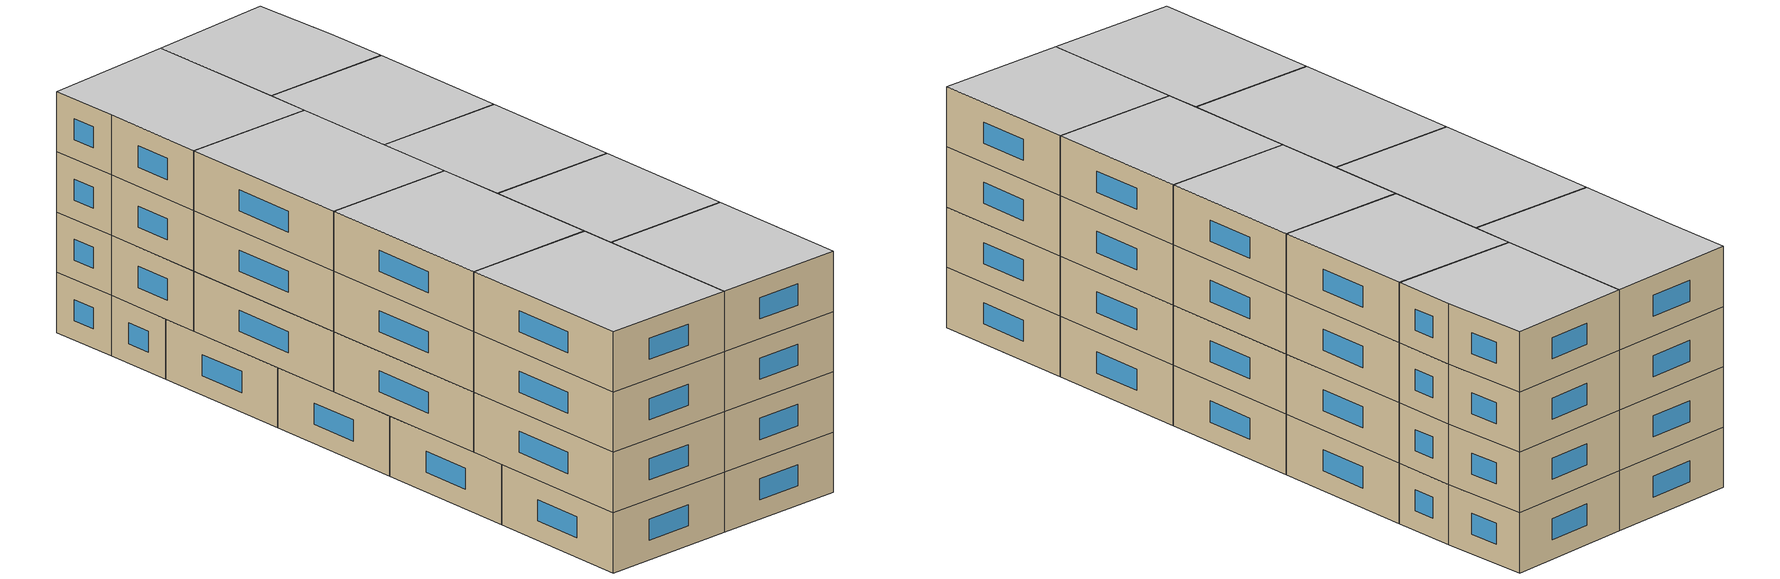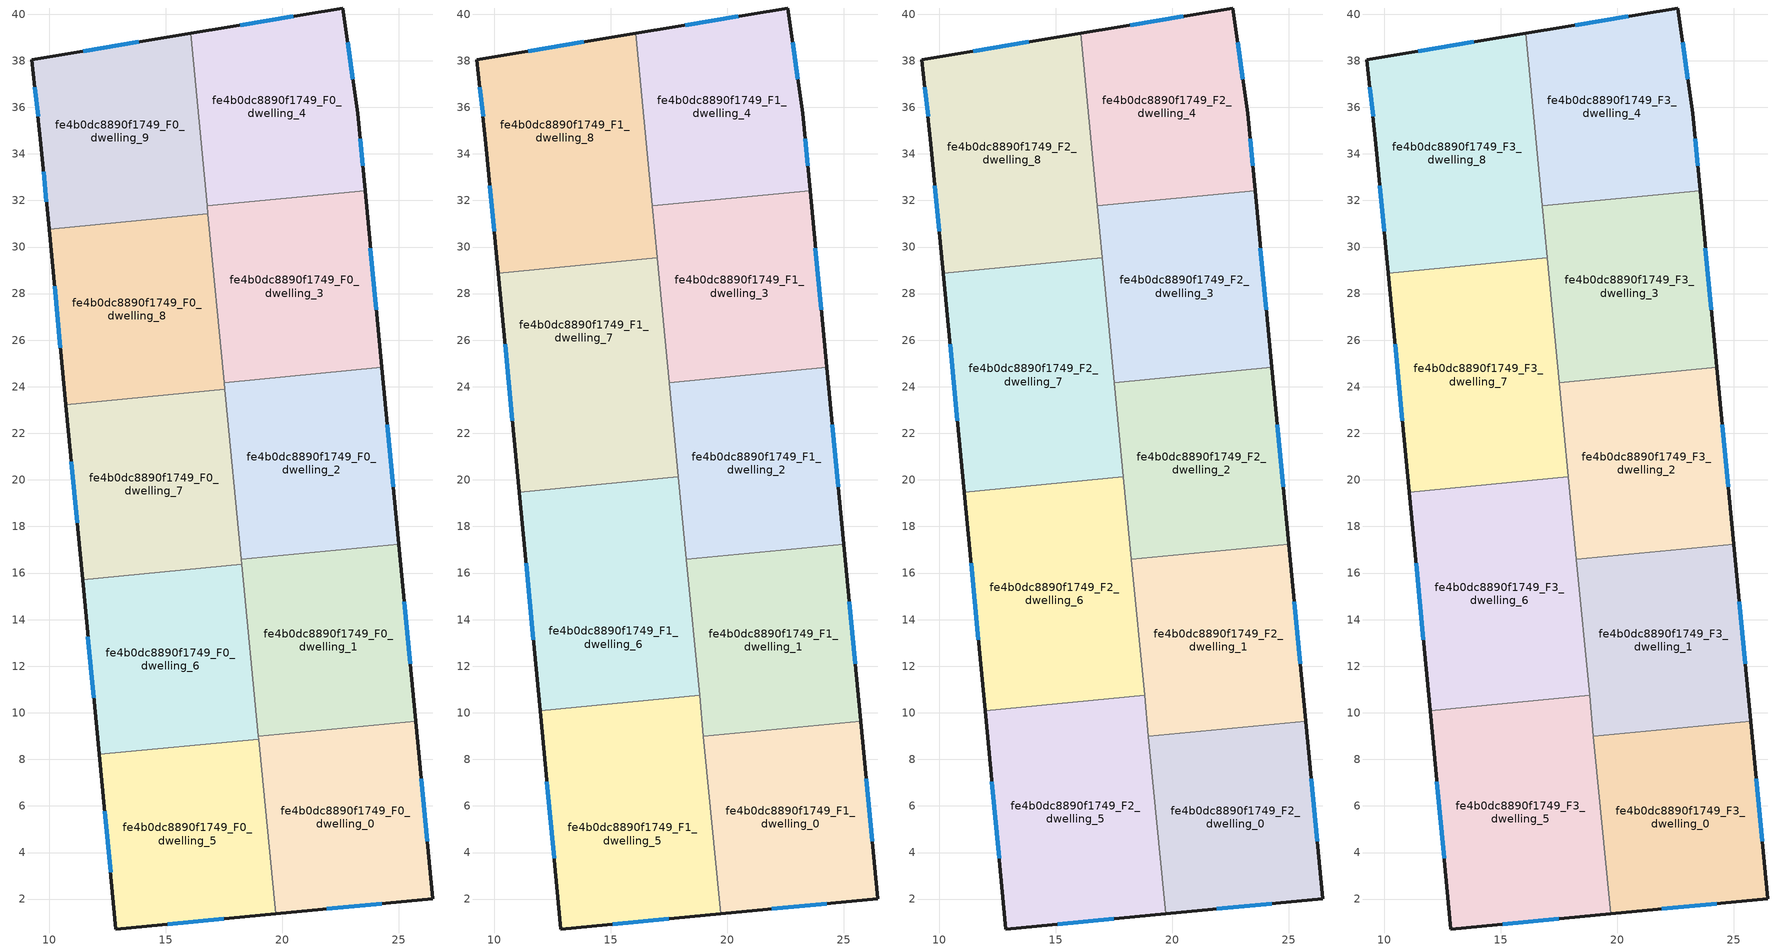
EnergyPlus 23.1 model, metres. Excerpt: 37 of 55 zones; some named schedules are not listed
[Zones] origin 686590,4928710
fe4b0dc8890f1749_F0_dwelling_0
 floor ground (EU_floor_Construction): 25.73,9.63 26.46,2.01 19.72,1.37 18.98,8.98 z0
 wall outside (EU_wall_Construction): 19.72,1.37 26.46,2.01 25.73,9.63 z0:3
 wall to fe4b0dc8890f1749_F0_dwelling_1 (EU_wall_Construction): 25.73,9.63 18.98,8.98 z0:3
 wall to fe4b0dc8890f1749_F0_dwelling_5 (EU_wall_Construction): 18.99,8.87 19.72,1.37 z0:3
 wall to fe4b0dc8890f1749_F0_dwelling_6 (EU_wall_Construction): 18.98,8.98 18.99,8.87 z0:3
 window (EU_Window_Construction): 21.91,1.58 24.27,1.81 / 26.23,4.49 25.97,7.16 z0.98:2.02
fe4b0dc8890f1749_F0_dwelling_1
 floor ground (EU_floor_Construction): 25.01,17.24 25.73,9.63 18.98,8.98 18.25,16.59 z0
 wall outside (EU_wall_Construction): 25.73,9.63 25.01,17.24 z0:3
 wall to fe4b0dc8890f1749_F0_dwelling_2 (EU_wall_Construction): 25.01,17.24 18.25,16.59 z0:3
 wall to fe4b0dc8890f1749_F0_dwelling_6 (EU_wall_Construction): 18.27,16.38 18.98,8.98 z0:3
 wall to fe4b0dc8890f1749_F0_dwelling_7 (EU_wall_Construction): 18.25,16.59 18.27,16.38 z0:3
 window (EU_Window_Construction): 25.5,12.11 25.24,14.77 z0.98:2.02
fe4b0dc8890f1749_F0_dwelling_2
 floor ground (EU_floor_Construction): 24.28,24.84 25.01,17.24 18.25,16.59 17.51,24.18 z0
 wall outside (EU_wall_Construction): 25.01,17.24 24.28,24.84 z0:3
 wall to fe4b0dc8890f1749_F0_dwelling_3 (EU_wall_Construction): 24.28,24.84 17.51,24.18 z0:3
 wall to fe4b0dc8890f1749_F0_dwelling_7 (EU_wall_Construction): 17.54,23.89 18.25,16.59 z0:3
 wall to fe4b0dc8890f1749_F0_dwelling_8 (EU_wall_Construction): 17.51,24.18 17.54,23.89 z0:3
 window (EU_Window_Construction): 24.77,19.71 24.52,22.37 z0.98:2.02
fe4b0dc8890f1749_F0_dwelling_3
 floor ground (EU_floor_Construction): 23.56,32.42 24.28,24.84 17.51,24.18 16.78,31.77 z0
 wall outside (EU_wall_Construction): 24.28,24.84 23.56,32.42 z0:3
 wall to fe4b0dc8890f1749_F0_dwelling_4 (EU_wall_Construction): 23.56,32.42 16.78,31.77 z0:3
 wall to fe4b0dc8890f1749_F0_dwelling_8 (EU_wall_Construction): 16.81,31.42 17.51,24.18 z0:3
 wall to fe4b0dc8890f1749_F0_dwelling_9 (EU_wall_Construction): 16.78,31.77 16.81,31.42 z0:3
 window (EU_Window_Construction): 24.05,27.3 23.79,29.96 z0.98:2.02
fe4b0dc8890f1749_F0_dwelling_4
 floor ground (EU_floor_Construction): 22.61,40.26 23.24,35.73 23.56,32.42 16.78,31.77 16.06,39.18 z0
 wall outside (EU_wall_Construction): 23.56,32.42 23.24,35.73 22.61,40.26 16.06,39.18 z0:3
 wall to fe4b0dc8890f1749_F0_dwelling_9 (EU_wall_Construction): 16.06,39.18 16.78,31.77 z0:3
 window (EU_Window_Construction): 23.46,33.5 23.34,34.66 / 20.48,39.91 18.19,39.53 / 23.04,37.21 22.82,38.79 z0.98:2.02
fe4b0dc8890f1749_F0_dwelling_5
 floor ground (EU_floor_Construction): 18.99,8.87 19.72,1.37 12.86,0.71 12.15,8.21 z0
 wall outside (EU_wall_Construction): 12.15,8.21 12.86,0.71 19.72,1.37 z0:3
 wall to fe4b0dc8890f1749_F0_dwelling_6 (EU_wall_Construction): 18.99,8.87 12.15,8.21 z0:3
 window (EU_Window_Construction): 15.09,0.93 17.49,1.16 / 12.38,5.77 12.63,3.15 z0.98:2.02
fe4b0dc8890f1749_F0_dwelling_6
 floor ground (EU_floor_Construction): 18.27,16.38 18.99,8.87 12.15,8.21 11.43,15.72 z0
 wall outside (EU_wall_Construction): 11.43,15.72 12.15,8.21 z0:3
 wall to fe4b0dc8890f1749_F0_dwelling_7 (EU_wall_Construction): 18.27,16.38 11.43,15.72 z0:3
 window (EU_Window_Construction): 11.66,13.27 11.91,10.65 z0.98:2.02
fe4b0dc8890f1749_F0_dwelling_7
 floor ground (EU_floor_Construction): 17.54,23.89 18.27,16.38 11.43,15.72 10.71,23.23 z0
 wall outside (EU_wall_Construction): 10.71,23.23 11.43,15.72 z0:3
 wall to fe4b0dc8890f1749_F0_dwelling_8 (EU_wall_Construction): 17.54,23.89 10.71,23.23 z0:3
 window (EU_Window_Construction): 10.95,20.79 11.2,18.16 z0.98:2.02
fe4b0dc8890f1749_F0_dwelling_8
 floor ground (EU_floor_Construction): 16.81,31.42 17.54,23.89 10.71,23.23 9.99,30.76 z0
 wall outside (EU_wall_Construction): 9.99,30.76 10.71,23.23 z0:3
 wall to fe4b0dc8890f1749_F0_dwelling_9 (EU_wall_Construction): 16.81,31.42 9.99,30.76 z0:3
 window (EU_Window_Construction): 10.23,28.31 10.48,25.68 z0.98:2.02
fe4b0dc8890f1749_F0_dwelling_9
 floor ground (EU_floor_Construction): 16.06,39.18 16.81,31.42 9.99,30.76 9.64,34.43 9.25,38.04 z0
 wall outside (EU_wall_Construction): 16.06,39.18 9.25,38.04 9.64,34.43 9.99,30.76 z0:3
 window (EU_Window_Construction): 9.76,33.24 9.88,31.95 / 9.38,36.87 9.52,35.61 / 13.85,38.81 11.47,38.41 z0.98:2.02
fe4b0dc8890f1749_F1_dwelling_0
 floor to fe4b0dc8890f1749_F0_dwelling_0 (EU_floor_Construction): 25.73,9.63 26.46,2.01 19.72,1.37 18.98,8.98 z3
 wall outside (EU_wall_Construction): 19.72,1.37 26.46,2.01 25.73,9.63 z3:6
 wall to fe4b0dc8890f1749_F1_dwelling_1 (EU_wall_Construction): 25.73,9.63 18.98,8.98 z3:6
 wall to fe4b0dc8890f1749_F1_dwelling_5 (EU_wall_Construction): 18.98,8.98 19.72,1.37 z3:6
 window (EU_Window_Construction): 21.91,1.58 24.27,1.81 / 26.23,4.49 25.97,7.16 z3.98:5.02
fe4b0dc8890f1749_F1_dwelling_1
 floor to fe4b0dc8890f1749_F0_dwelling_1 (EU_floor_Construction): 25.01,17.24 25.73,9.63 18.98,8.98 18.25,16.59 z3
 wall outside (EU_wall_Construction): 25.73,9.63 25.01,17.24 z3:6
 wall to fe4b0dc8890f1749_F1_dwelling_2 (EU_wall_Construction): 25.01,17.24 18.25,16.59 z3:6
 wall to fe4b0dc8890f1749_F1_dwelling_6 (EU_wall_Construction): 18.25,16.59 18.81,10.75 z3:6
 wall to fe4b0dc8890f1749_F1_dwelling_5 (EU_wall_Construction): 18.81,10.75 18.98,8.98 z3:6
 window (EU_Window_Construction): 25.5,12.11 25.24,14.77 z3.98:5.02
fe4b0dc8890f1749_F1_dwelling_2
 floor to fe4b0dc8890f1749_F0_dwelling_2 (EU_floor_Construction): 24.28,24.84 25.01,17.24 18.25,16.59 17.51,24.18 z3
 wall outside (EU_wall_Construction): 25.01,17.24 24.28,24.84 z3:6
 wall to fe4b0dc8890f1749_F1_dwelling_3 (EU_wall_Construction): 24.28,24.84 17.51,24.18 z3:6
 wall to fe4b0dc8890f1749_F1_dwelling_7 (EU_wall_Construction): 17.51,24.18 17.91,20.13 z3:6
 wall to fe4b0dc8890f1749_F1_dwelling_6 (EU_wall_Construction): 17.91,20.13 18.25,16.59 z3:6
 window (EU_Window_Construction): 24.77,19.71 24.52,22.37 z3.98:5.02
fe4b0dc8890f1749_F1_dwelling_3
 floor to fe4b0dc8890f1749_F0_dwelling_3 (EU_floor_Construction): 23.56,32.42 24.28,24.84 17.51,24.18 16.78,31.77 z3
 wall outside (EU_wall_Construction): 24.28,24.84 23.56,32.42 z3:6
 wall to fe4b0dc8890f1749_F1_dwelling_4 (EU_wall_Construction): 23.56,32.42 16.78,31.77 z3:6
 wall to fe4b0dc8890f1749_F1_dwelling_8 (EU_wall_Construction): 16.78,31.77 17,29.54 z3:6
 wall to fe4b0dc8890f1749_F1_dwelling_7 (EU_wall_Construction): 17,29.54 17.51,24.18 z3:6
 window (EU_Window_Construction): 24.05,27.3 23.79,29.96 z3.98:5.02
fe4b0dc8890f1749_F1_dwelling_4
 floor to fe4b0dc8890f1749_F0_dwelling_4 (EU_floor_Construction): 22.61,40.26 23.24,35.73 23.56,32.42 16.78,31.77 16.06,39.18 z3
 wall outside (EU_wall_Construction): 23.56,32.42 23.24,35.73 22.61,40.26 16.06,39.18 z3:6
 wall to fe4b0dc8890f1749_F1_dwelling_8 (EU_wall_Construction): 16.06,39.18 16.78,31.77 z3:6
 window (EU_Window_Construction): 23.46,33.5 23.34,34.66 / 20.48,39.91 18.19,39.53 / 23.04,37.21 22.82,38.79 z3.98:5.02
fe4b0dc8890f1749_F1_dwelling_5
 floor to fe4b0dc8890f1749_F0_dwelling_5 (EU_floor_Construction): 18.99,8.87 19.72,1.37 12.86,0.71 12.15,8.21 z3
 floor to fe4b0dc8890f1749_F0_dwelling_6 (EU_floor_Construction): 18.81,10.75 18.99,8.87 12.15,8.21 11.97,10.08 z3
 wall outside (EU_wall_Construction): 11.97,10.08 12.86,0.71 19.72,1.37 z3:6
 wall to fe4b0dc8890f1749_F1_dwelling_6 (EU_wall_Construction): 18.81,10.75 11.97,10.08 z3:6
 window (EU_Window_Construction): 15.09,0.93 17.49,1.16 / 12.26,7.04 12.57,3.76 z3.98:5.02
fe4b0dc8890f1749_F1_dwelling_6
 floor to fe4b0dc8890f1749_F0_dwelling_6 (EU_floor_Construction): 18.27,16.38 18.81,10.75 11.97,10.08 11.43,15.72 z3
 floor to fe4b0dc8890f1749_F0_dwelling_7 (EU_floor_Construction): 17.91,20.13 18.27,16.38 11.43,15.72 11.07,19.47 z3
 wall outside (EU_wall_Construction): 11.07,19.47 11.97,10.08 z3:6
 wall to fe4b0dc8890f1749_F1_dwelling_7 (EU_wall_Construction): 17.91,20.13 11.07,19.47 z3:6
 window (EU_Window_Construction): 11.36,16.42 11.68,13.14 z3.98:5.02
fe4b0dc8890f1749_F1_dwelling_7
 floor to fe4b0dc8890f1749_F0_dwelling_7 (EU_floor_Construction): 17.54,23.89 17.91,20.13 11.07,19.47 10.71,23.23 z3
 floor to fe4b0dc8890f1749_F0_dwelling_8 (EU_floor_Construction): 17,29.54 17.54,23.89 10.71,23.23 10.17,28.88 z3
 wall outside (EU_wall_Construction): 10.17,28.88 11.07,19.47 z3:6
 wall to fe4b0dc8890f1749_F1_dwelling_8 (EU_wall_Construction): 17,29.54 10.17,28.88 z3:6
 window (EU_Window_Construction): 10.47,25.82 10.78,22.53 z3.98:5.02
fe4b0dc8890f1749_F1_dwelling_8
 floor to fe4b0dc8890f1749_F0_dwelling_9 (EU_floor_Construction): 16.06,39.18 16.81,31.42 9.99,30.76 9.64,34.43 9.25,38.04 z3
 floor to fe4b0dc8890f1749_F0_dwelling_8 (EU_floor_Construction): 16.81,31.42 17,29.54 10.17,28.88 9.99,30.76 z3
 wall outside (EU_wall_Construction): 16.06,39.18 9.25,38.04 9.64,34.43 10.17,28.88 z3:6
 window (EU_Window_Construction): 9.82,32.63 10,30.68 / 9.38,36.87 9.52,35.61 / 13.85,38.81 11.47,38.41 z3.98:5.02
fe4b0dc8890f1749_F2_dwelling_0
 floor to fe4b0dc8890f1749_F1_dwelling_0 (EU_floor_Construction): 25.73,9.63 26.46,2.01 19.72,1.37 18.98,8.98 z6
 wall outside (EU_wall_Construction): 19.72,1.37 26.46,2.01 25.73,9.63 z6:9
 wall to fe4b0dc8890f1749_F2_dwelling_1 (EU_wall_Construction): 25.73,9.63 18.98,8.98 z6:9
 wall to fe4b0dc8890f1749_F2_dwelling_5 (EU_wall_Construction): 18.98,8.98 19.72,1.37 z6:9
 window (EU_Window_Construction): 21.91,1.58 24.27,1.81 / 26.23,4.49 25.97,7.16 z6.98:8.02
fe4b0dc8890f1749_F2_dwelling_1
 floor to fe4b0dc8890f1749_F1_dwelling_1 (EU_floor_Construction): 25.01,17.24 25.73,9.63 18.98,8.98 18.25,16.59 z6
 wall outside (EU_wall_Construction): 25.73,9.63 25.01,17.24 z6:9
 wall to fe4b0dc8890f1749_F2_dwelling_2 (EU_wall_Construction): 25.01,17.24 18.25,16.59 z6:9
 wall to fe4b0dc8890f1749_F2_dwelling_6 (EU_wall_Construction): 18.25,16.59 18.81,10.75 z6:9
 wall to fe4b0dc8890f1749_F2_dwelling_5 (EU_wall_Construction): 18.81,10.75 18.98,8.98 z6:9
 window (EU_Window_Construction): 25.5,12.11 25.24,14.77 z6.98:8.02
fe4b0dc8890f1749_F2_dwelling_2
 floor to fe4b0dc8890f1749_F1_dwelling_2 (EU_floor_Construction): 24.28,24.84 25.01,17.24 18.25,16.59 17.51,24.18 z6
 wall outside (EU_wall_Construction): 25.01,17.24 24.28,24.84 z6:9
 wall to fe4b0dc8890f1749_F2_dwelling_3 (EU_wall_Construction): 24.28,24.84 17.51,24.18 z6:9
 wall to fe4b0dc8890f1749_F2_dwelling_7 (EU_wall_Construction): 17.51,24.18 17.91,20.13 z6:9
 wall to fe4b0dc8890f1749_F2_dwelling_6 (EU_wall_Construction): 17.91,20.13 18.25,16.59 z6:9
 window (EU_Window_Construction): 24.77,19.71 24.52,22.37 z6.98:8.02
fe4b0dc8890f1749_F2_dwelling_3
 floor to fe4b0dc8890f1749_F1_dwelling_3 (EU_floor_Construction): 23.56,32.42 24.28,24.84 17.51,24.18 16.78,31.77 z6
 wall outside (EU_wall_Construction): 24.28,24.84 23.56,32.42 z6:9
 wall to fe4b0dc8890f1749_F2_dwelling_4 (EU_wall_Construction): 23.56,32.42 16.78,31.77 z6:9
 wall to fe4b0dc8890f1749_F2_dwelling_8 (EU_wall_Construction): 16.78,31.77 17,29.54 z6:9
 wall to fe4b0dc8890f1749_F2_dwelling_7 (EU_wall_Construction): 17,29.54 17.51,24.18 z6:9
 window (EU_Window_Construction): 24.05,27.3 23.79,29.96 z6.98:8.02
fe4b0dc8890f1749_F2_dwelling_4
 floor to fe4b0dc8890f1749_F1_dwelling_4 (EU_floor_Construction): 22.61,40.26 23.24,35.73 23.56,32.42 16.78,31.77 16.06,39.18 z6
 wall outside (EU_wall_Construction): 23.56,32.42 23.24,35.73 22.61,40.26 16.06,39.18 z6:9
 wall to fe4b0dc8890f1749_F2_dwelling_8 (EU_wall_Construction): 16.06,39.18 16.78,31.77 z6:9
 window (EU_Window_Construction): 23.46,33.5 23.34,34.66 / 20.48,39.91 18.19,39.53 / 23.04,37.21 22.82,38.79 z6.98:8.02
fe4b0dc8890f1749_F2_dwelling_5
 floor to fe4b0dc8890f1749_F1_dwelling_5 (EU_floor_Construction): 18.81,10.75 19.72,1.37 12.86,0.71 11.97,10.08 z6
 wall outside (EU_wall_Construction): 11.97,10.08 12.86,0.71 19.72,1.37 z6:9
 wall to fe4b0dc8890f1749_F2_dwelling_6 (EU_wall_Construction): 18.81,10.75 11.97,10.08 z6:9
 window (EU_Window_Construction): 15.09,0.93 17.49,1.16 / 12.26,7.04 12.57,3.76 z6.98:8.02
fe4b0dc8890f1749_F2_dwelling_6
 floor to fe4b0dc8890f1749_F1_dwelling_6 (EU_floor_Construction): 17.91,20.13 18.81,10.75 11.97,10.08 11.07,19.47 z6
 wall outside (EU_wall_Construction): 11.07,19.47 11.97,10.08 z6:9
 wall to fe4b0dc8890f1749_F2_dwelling_7 (EU_wall_Construction): 17.91,20.13 11.07,19.47 z6:9
 window (EU_Window_Construction): 11.36,16.42 11.68,13.14 z6.98:8.02
fe4b0dc8890f1749_F2_dwelling_7
 floor to fe4b0dc8890f1749_F1_dwelling_7 (EU_floor_Construction): 17,29.54 17.91,20.13 11.07,19.47 10.17,28.88 z6
 wall outside (EU_wall_Construction): 10.17,28.88 11.07,19.47 z6:9
 wall to fe4b0dc8890f1749_F2_dwelling_8 (EU_wall_Construction): 17,29.54 10.17,28.88 z6:9
 window (EU_Window_Construction): 10.47,25.82 10.78,22.53 z6.98:8.02
fe4b0dc8890f1749_F2_dwelling_8
 floor to fe4b0dc8890f1749_F1_dwelling_8 (EU_floor_Construction): 16.06,39.18 17,29.54 10.17,28.88 9.64,34.43 9.25,38.04 z6
 wall outside (EU_wall_Construction): 16.06,39.18 9.25,38.04 9.64,34.43 10.17,28.88 z6:9
 window (EU_Window_Construction): 9.82,32.63 10,30.68 / 9.38,36.87 9.52,35.61 / 13.85,38.81 11.47,38.41 z6.98:8.02
fe4b0dc8890f1749_F3_dwelling_0
 floor to fe4b0dc8890f1749_F2_dwelling_0 (EU_floor_Construction): 25.73,9.63 26.46,2.01 19.72,1.37 18.98,8.98 z9
 wall outside (EU_wall_Construction): 19.72,1.37 26.46,2.01 25.73,9.63 z9:12
 wall to fe4b0dc8890f1749_F3_dwelling_1 (EU_wall_Construction): 25.73,9.63 18.98,8.98 z9:12
 wall to fe4b0dc8890f1749_F3_dwelling_5 (EU_wall_Construction): 18.98,8.98 19.72,1.37 z9:12
 window (EU_Window_Construction): 21.91,1.58 24.27,1.81 / 26.23,4.49 25.97,7.16 z9.98:11.02
 ceiling to fe4b0dc8890f1749_F4_dwelling_0 (EU_floor_Construction): 26.46,2.01 25.73,9.63 18.98,8.98 19.72,1.37 z12
fe4b0dc8890f1749_F3_dwelling_1
 floor to fe4b0dc8890f1749_F2_dwelling_1 (EU_floor_Construction): 25.01,17.24 25.73,9.63 18.98,8.98 18.25,16.59 z9
 wall outside (EU_wall_Construction): 25.73,9.63 25.01,17.24 z9:12
 wall to fe4b0dc8890f1749_F3_dwelling_2 (EU_wall_Construction): 25.01,17.24 18.25,16.59 z9:12
 wall to fe4b0dc8890f1749_F3_dwelling_6 (EU_wall_Construction): 18.25,16.59 18.81,10.75 z9:12
 wall to fe4b0dc8890f1749_F3_dwelling_5 (EU_wall_Construction): 18.81,10.75 18.98,8.98 z9:12
 window (EU_Window_Construction): 25.5,12.11 25.24,14.77 z9.98:11.02
 ceiling to fe4b0dc8890f1749_F4_dwelling_1 (EU_floor_Construction): 25.73,9.63 25.01,17.24 18.25,16.59 18.98,8.98 z12
fe4b0dc8890f1749_F3_dwelling_2
 floor to fe4b0dc8890f1749_F2_dwelling_2 (EU_floor_Construction): 24.28,24.84 25.01,17.24 18.25,16.59 17.51,24.18 z9
 wall outside (EU_wall_Construction): 25.01,17.24 24.28,24.84 z9:12
 wall to fe4b0dc8890f1749_F3_dwelling_3 (EU_wall_Construction): 24.28,24.84 17.51,24.18 z9:12
 wall to fe4b0dc8890f1749_F3_dwelling_7 (EU_wall_Construction): 17.51,24.18 17.91,20.13 z9:12
 wall to fe4b0dc8890f1749_F3_dwelling_6 (EU_wall_Construction): 17.91,20.13 18.25,16.59 z9:12
 window (EU_Window_Construction): 24.77,19.71 24.52,22.37 z9.98:11.02
 ceiling to fe4b0dc8890f1749_F4_dwelling_2 (EU_floor_Construction): 25.01,17.24 24.28,24.84 17.51,24.18 18.25,16.59 z12
fe4b0dc8890f1749_F3_dwelling_3
 floor to fe4b0dc8890f1749_F2_dwelling_3 (EU_floor_Construction): 23.56,32.42 24.28,24.84 17.51,24.18 16.78,31.77 z9
 wall outside (EU_wall_Construction): 24.28,24.84 23.56,32.42 z9:12
 wall to fe4b0dc8890f1749_F3_dwelling_4 (EU_wall_Construction): 23.56,32.42 16.78,31.77 z9:12
 wall to fe4b0dc8890f1749_F3_dwelling_8 (EU_wall_Construction): 16.78,31.77 17,29.54 z9:12
 wall to fe4b0dc8890f1749_F3_dwelling_7 (EU_wall_Construction): 17,29.54 17.51,24.18 z9:12
 window (EU_Window_Construction): 24.05,27.3 23.79,29.96 z9.98:11.02
 ceiling to fe4b0dc8890f1749_F4_dwelling_3 (EU_floor_Construction): 24.28,24.84 23.56,32.42 16.78,31.77 17.51,24.18 z12
fe4b0dc8890f1749_F3_dwelling_4
 floor to fe4b0dc8890f1749_F2_dwelling_4 (EU_floor_Construction): 22.61,40.26 23.24,35.73 23.56,32.42 16.78,31.77 16.06,39.18 z9
 wall outside (EU_wall_Construction): 23.56,32.42 23.24,35.73 22.61,40.26 16.06,39.18 z9:12
 wall to fe4b0dc8890f1749_F3_dwelling_8 (EU_wall_Construction): 16.06,39.18 16.78,31.77 z9:12
 window (EU_Window_Construction): 23.46,33.5 23.34,34.66 / 20.48,39.91 18.19,39.53 / 23.04,37.21 22.82,38.79 z9.98:11.02
 ceiling to fe4b0dc8890f1749_F4_dwelling_4 (EU_floor_Construction): 23.56,32.42 23.24,35.73 22.61,40.26 16.06,39.18 16.78,31.77 z12
fe4b0dc8890f1749_F3_dwelling_5
 floor to fe4b0dc8890f1749_F2_dwelling_5 (EU_floor_Construction): 18.81,10.75 19.72,1.37 12.86,0.71 11.97,10.08 z9
 wall outside (EU_wall_Construction): 11.97,10.08 12.86,0.71 19.72,1.37 z9:12
 wall to fe4b0dc8890f1749_F3_dwelling_6 (EU_wall_Construction): 18.81,10.75 11.97,10.08 z9:12
 window (EU_Window_Construction): 15.09,0.93 17.49,1.16 / 12.26,7.04 12.57,3.76 z9.98:11.02
 ceiling to fe4b0dc8890f1749_F4_dwelling_5 (EU_floor_Construction): 19.72,1.37 18.81,10.75 11.97,10.08 12.86,0.71 z12
fe4b0dc8890f1749_F3_dwelling_6
 floor to fe4b0dc8890f1749_F2_dwelling_6 (EU_floor_Construction): 17.91,20.13 18.81,10.75 11.97,10.08 11.07,19.47 z9
 wall outside (EU_wall_Construction): 11.07,19.47 11.97,10.08 z9:12
 wall to fe4b0dc8890f1749_F3_dwelling_7 (EU_wall_Construction): 17.91,20.13 11.07,19.47 z9:12
 window (EU_Window_Construction): 11.36,16.42 11.68,13.14 z9.98:11.02
 ceiling to fe4b0dc8890f1749_F4_dwelling_6 (EU_floor_Construction): 18.81,10.75 17.91,20.13 11.07,19.47 11.97,10.08 z12
fe4b0dc8890f1749_F3_dwelling_7
 floor to fe4b0dc8890f1749_F2_dwelling_7 (EU_floor_Construction): 17,29.54 17.91,20.13 11.07,19.47 10.17,28.88 z9
 wall outside (EU_wall_Construction): 10.17,28.88 11.07,19.47 z9:12
 wall to fe4b0dc8890f1749_F3_dwelling_8 (EU_wall_Construction): 17,29.54 10.17,28.88 z9:12
 window (EU_Window_Construction): 10.47,25.82 10.78,22.53 z9.98:11.02
 ceiling to fe4b0dc8890f1749_F4_dwelling_7 (EU_floor_Construction): 17.91,20.13 17,29.54 10.17,28.88 11.07,19.47 z12
fe4b0dc8890f1749_F3_dwelling_8
 floor to fe4b0dc8890f1749_F2_dwelling_8 (EU_floor_Construction): 16.06,39.18 17,29.54 10.17,28.88 9.64,34.43 9.25,38.04 z9
 wall outside (EU_wall_Construction): 16.06,39.18 9.25,38.04 9.64,34.43 10.17,28.88 z9:12
 window (EU_Window_Construction): 9.82,32.63 10,30.68 / 9.38,36.87 9.52,35.61 / 13.85,38.81 11.47,38.41 z9.98:11.02
 ceiling to fe4b0dc8890f1749_F4_dwelling_8 (EU_floor_Construction): 17,29.54 16.06,39.18 9.25,38.04 9.64,34.43 10.17,28.88 z12
[Building]
EU S2 Campaign: North Axis=0; Terrain=City; Solar Distribution=FullExterior
[Site:Location]
Bologna: Latitude=44.5; Longitude=11.25; Time Zone=1; Elevation=37
[SizingPeriod:WeatherFileDays]
AnnualSizingPeriod: Begin Month=1; Begin Day of Month=1; End Month=12; End Day of Month=31; Day of Week for Start Day=Monday; Use Weather File Daylight Saving Period=No; Use Weather File Rain and Snow Indicators=No
[MATERIAL]
EU_InternalMass_Material: Roughness=MediumRough; Thickness=0.1; Conductivity=1; Density=1800; Specific Heat=900; Thermal Absorptance=0.9; Solar Absorptance=0.7; Visible Absorptance=0.7
[MATERIAL:NOMASS] Roughness=MediumRough; Thermal Absorptance=0.9; Solar Absorptance=0.7; Visible Absorptance=0.7
Name | Thermal Resistance
EU_wall_NoMass | 0.905828
EU_floor_NoMass | 0.67114
[WINDOWMATERIAL:SIMPLEGLAZINGSYSTEM]
EU_Window_SimpleGlazing: UFactor=4.52486; Solar Heat Gain Coefficient=0.85; Visible Transmittance=0.85
[CONSTRUCTION]
EU_wall_Construction: EU_wall_NoMass
EU_floor_Construction: EU_floor_NoMass
EU_Window_Construction: EU_Window_SimpleGlazing
EU_InternalMass_Construction: EU_InternalMass_Material
[ZONE] Type=1; Multiplier=1; Ceiling Height=autocalculate; Floor Area=autocalculate; Part of Total Floor Area=Yes
Name | Volume
fe4b0dc8890f1749_F0_dwelling_0; fe4b0dc8890f1749_F1_dwelling_0; fe4b0dc8890f1749_F2_dwelling_0; fe4b0dc8890f1749_F3_dwelling_0; fe4b0dc8890f1749_F0_dwelling_8 | 155.547
fe4b0dc8890f1749_F0_dwelling_1; fe4b0dc8890f1749_F1_dwelling_1; fe4b0dc8890f1749_F2_dwelling_1; fe4b0dc8890f1749_F3_dwelling_1 | 155.535
fe4b0dc8890f1749_F0_dwelling_2; fe4b0dc8890f1749_F1_dwelling_2; fe4b0dc8890f1749_F2_dwelling_2; fe4b0dc8890f1749_F3_dwelling_2 | 155.571
fe4b0dc8890f1749_F0_dwelling_3; fe4b0dc8890f1749_F1_dwelling_3; fe4b0dc8890f1749_F2_dwelling_3; fe4b0dc8890f1749_F3_dwelling_3 | 155.552
fe4b0dc8890f1749_F0_dwelling_4; fe4b0dc8890f1749_F1_dwelling_4; fe4b0dc8890f1749_F2_dwelling_4; fe4b0dc8890f1749_F3_dwelling_4 | 155.559
fe4b0dc8890f1749_F0_dwelling_5; fe4b0dc8890f1749_F0_dwelling_9 | 155.555
fe4b0dc8890f1749_F1_dwelling_5; fe4b0dc8890f1749_F2_dwelling_5; fe4b0dc8890f1749_F3_dwelling_5 | 194.417
fe4b0dc8890f1749_F0_dwelling_6 | 155.544
fe4b0dc8890f1749_F1_dwelling_6; fe4b0dc8890f1749_F2_dwelling_6; fe4b0dc8890f1749_F3_dwelling_6 | 194.432
fe4b0dc8890f1749_F0_dwelling_7 | 155.538
fe4b0dc8890f1749_F1_dwelling_7; fe4b0dc8890f1749_F2_dwelling_7; fe4b0dc8890f1749_F3_dwelling_7 | 194.436
fe4b0dc8890f1749_F1_dwelling_8; fe4b0dc8890f1749_F2_dwelling_8; fe4b0dc8890f1749_F3_dwelling_8 | 194.439
[INTERNALMASS] Construction=EU_InternalMass_Construction
Name | Zone or ZoneList | Surface Area
fe4b0dc8890f1749_F0_dwelling_0_EU_InternalMass | fe4b0dc8890f1749_F0_dwelling_0 | 51.8489
fe4b0dc8890f1749_F0_dwelling_1_EU_InternalMass | fe4b0dc8890f1749_F0_dwelling_1 | 51.845
fe4b0dc8890f1749_F0_dwelling_2_EU_InternalMass | fe4b0dc8890f1749_F0_dwelling_2 | 51.8568
fe4b0dc8890f1749_F0_dwelling_3_EU_InternalMass | fe4b0dc8890f1749_F0_dwelling_3 | 51.8507
fe4b0dc8890f1749_F0_dwelling_4_EU_InternalMass | fe4b0dc8890f1749_F0_dwelling_4 | 51.8528
fe4b0dc8890f1749_F0_dwelling_5_EU_InternalMass | fe4b0dc8890f1749_F0_dwelling_5 | 51.8514
fe4b0dc8890f1749_F0_dwelling_6_EU_InternalMass | fe4b0dc8890f1749_F0_dwelling_6 | 51.848
fe4b0dc8890f1749_F0_dwelling_7_EU_InternalMass | fe4b0dc8890f1749_F0_dwelling_7 | 51.8457
fe4b0dc8890f1749_F0_dwelling_8_EU_InternalMass | fe4b0dc8890f1749_F0_dwelling_8 | 51.8493
fe4b0dc8890f1749_F0_dwelling_9_EU_InternalMass | fe4b0dc8890f1749_F0_dwelling_9 | 51.8518
fe4b0dc8890f1749_F1_dwelling_0_EU_InternalMass | fe4b0dc8890f1749_F1_dwelling_0 | 51.8489
fe4b0dc8890f1749_F1_dwelling_1_EU_InternalMass | fe4b0dc8890f1749_F1_dwelling_1 | 51.845
fe4b0dc8890f1749_F1_dwelling_2_EU_InternalMass | fe4b0dc8890f1749_F1_dwelling_2 | 51.8568
fe4b0dc8890f1749_F1_dwelling_3_EU_InternalMass | fe4b0dc8890f1749_F1_dwelling_3 | 51.8507
fe4b0dc8890f1749_F1_dwelling_4_EU_InternalMass | fe4b0dc8890f1749_F1_dwelling_4 | 51.8528
fe4b0dc8890f1749_F1_dwelling_5_EU_InternalMass | fe4b0dc8890f1749_F1_dwelling_5 | 64.8057
fe4b0dc8890f1749_F1_dwelling_6_EU_InternalMass | fe4b0dc8890f1749_F1_dwelling_6 | 64.8101
fe4b0dc8890f1749_F1_dwelling_7_EU_InternalMass | fe4b0dc8890f1749_F1_dwelling_7 | 64.812
fe4b0dc8890f1749_F1_dwelling_8_EU_InternalMass | fe4b0dc8890f1749_F1_dwelling_8 | 64.8129
fe4b0dc8890f1749_F2_dwelling_0_EU_InternalMass | fe4b0dc8890f1749_F2_dwelling_0 | 51.8489
fe4b0dc8890f1749_F2_dwelling_1_EU_InternalMass | fe4b0dc8890f1749_F2_dwelling_1 | 51.845
fe4b0dc8890f1749_F2_dwelling_2_EU_InternalMass | fe4b0dc8890f1749_F2_dwelling_2 | 51.8568
fe4b0dc8890f1749_F2_dwelling_3_EU_InternalMass | fe4b0dc8890f1749_F2_dwelling_3 | 51.8507
fe4b0dc8890f1749_F2_dwelling_4_EU_InternalMass | fe4b0dc8890f1749_F2_dwelling_4 | 51.8528
fe4b0dc8890f1749_F2_dwelling_5_EU_InternalMass | fe4b0dc8890f1749_F2_dwelling_5 | 64.8057
fe4b0dc8890f1749_F2_dwelling_6_EU_InternalMass | fe4b0dc8890f1749_F2_dwelling_6 | 64.8101
fe4b0dc8890f1749_F2_dwelling_7_EU_InternalMass | fe4b0dc8890f1749_F2_dwelling_7 | 64.812
fe4b0dc8890f1749_F2_dwelling_8_EU_InternalMass | fe4b0dc8890f1749_F2_dwelling_8 | 64.8129
fe4b0dc8890f1749_F3_dwelling_0_EU_InternalMass | fe4b0dc8890f1749_F3_dwelling_0 | 51.8489
fe4b0dc8890f1749_F3_dwelling_1_EU_InternalMass | fe4b0dc8890f1749_F3_dwelling_1 | 51.845
fe4b0dc8890f1749_F3_dwelling_2_EU_InternalMass | fe4b0dc8890f1749_F3_dwelling_2 | 51.8568
fe4b0dc8890f1749_F3_dwelling_3_EU_InternalMass | fe4b0dc8890f1749_F3_dwelling_3 | 51.8507
fe4b0dc8890f1749_F3_dwelling_4_EU_InternalMass | fe4b0dc8890f1749_F3_dwelling_4 | 51.8528
fe4b0dc8890f1749_F3_dwelling_5_EU_InternalMass | fe4b0dc8890f1749_F3_dwelling_5 | 64.8057
fe4b0dc8890f1749_F3_dwelling_6_EU_InternalMass | fe4b0dc8890f1749_F3_dwelling_6 | 64.8101
fe4b0dc8890f1749_F3_dwelling_7_EU_InternalMass | fe4b0dc8890f1749_F3_dwelling_7 | 64.812
fe4b0dc8890f1749_F3_dwelling_8_EU_InternalMass | fe4b0dc8890f1749_F3_dwelling_8 | 64.8129
[OTHEREQUIPMENT] Fuel Type=Electricity; Design Level Calculation Method=Watts/Area; Power per Zone Floor Area=1; Fraction Latent=0; Fraction Radiant=0; Fraction Lost=0; Carbon Dioxide Generation Rate=0; EndUse Subcategory=EU_Step8_InternalGains
Name | Zone or ZoneList or Space or SpaceList | Schedule
EU_Step8_InternalGain_fe4b0dc8890f1749_F0_dwelling_0_f000 | fe4b0dc8890f1749_F0_dwelling_0 | EU_Step8_GainSchedule_fe4b0dc8890f1749_F0_dwelling_0_f000
EU_Step8_InternalGain_fe4b0dc8890f1749_F0_dwelling_1_f000 | fe4b0dc8890f1749_F0_dwelling_1 | EU_Step8_GainSchedule_fe4b0dc8890f1749_F0_dwelling_1_f000
EU_Step8_InternalGain_fe4b0dc8890f1749_F0_dwelling_2_f000 | fe4b0dc8890f1749_F0_dwelling_2 | EU_Step8_GainSchedule_fe4b0dc8890f1749_F0_dwelling_2_f000
EU_Step8_InternalGain_fe4b0dc8890f1749_F0_dwelling_3_f000 | fe4b0dc8890f1749_F0_dwelling_3 | EU_Step8_GainSchedule_fe4b0dc8890f1749_F0_dwelling_3_f000
EU_Step8_InternalGain_fe4b0dc8890f1749_F0_dwelling_4_f000 | fe4b0dc8890f1749_F0_dwelling_4 | EU_Step8_GainSchedule_fe4b0dc8890f1749_F0_dwelling_4_f000
EU_Step8_InternalGain_fe4b0dc8890f1749_F0_dwelling_5_f000 | fe4b0dc8890f1749_F0_dwelling_5 | EU_Step8_GainSchedule_fe4b0dc8890f1749_F0_dwelling_5_f000
EU_Step8_InternalGain_fe4b0dc8890f1749_F0_dwelling_6_f000 | fe4b0dc8890f1749_F0_dwelling_6 | EU_Step8_GainSchedule_fe4b0dc8890f1749_F0_dwelling_6_f000
EU_Step8_InternalGain_fe4b0dc8890f1749_F0_dwelling_7_f000 | fe4b0dc8890f1749_F0_dwelling_7 | EU_Step8_GainSchedule_fe4b0dc8890f1749_F0_dwelling_7_f000
EU_Step8_InternalGain_fe4b0dc8890f1749_F0_dwelling_8_f000 | fe4b0dc8890f1749_F0_dwelling_8 | EU_Step8_GainSchedule_fe4b0dc8890f1749_F0_dwelling_8_f000
EU_Step8_InternalGain_fe4b0dc8890f1749_F0_dwelling_9_f000 | fe4b0dc8890f1749_F0_dwelling_9 | EU_Step8_GainSchedule_fe4b0dc8890f1749_F0_dwelling_9_f000
EU_Step8_InternalGain_fe4b0dc8890f1749_F1_dwelling_0_f000 | fe4b0dc8890f1749_F1_dwelling_0 | EU_Step8_GainSchedule_fe4b0dc8890f1749_F1_dwelling_0_f000
EU_Step8_InternalGain_fe4b0dc8890f1749_F1_dwelling_1_f000 | fe4b0dc8890f1749_F1_dwelling_1 | EU_Step8_GainSchedule_fe4b0dc8890f1749_F1_dwelling_1_f000
EU_Step8_InternalGain_fe4b0dc8890f1749_F1_dwelling_2_f000 | fe4b0dc8890f1749_F1_dwelling_2 | EU_Step8_GainSchedule_fe4b0dc8890f1749_F1_dwelling_2_f000
EU_Step8_InternalGain_fe4b0dc8890f1749_F1_dwelling_3_f000 | fe4b0dc8890f1749_F1_dwelling_3 | EU_Step8_GainSchedule_fe4b0dc8890f1749_F1_dwelling_3_f000
EU_Step8_InternalGain_fe4b0dc8890f1749_F1_dwelling_4_f000 | fe4b0dc8890f1749_F1_dwelling_4 | EU_Step8_GainSchedule_fe4b0dc8890f1749_F1_dwelling_4_f000
EU_Step8_InternalGain_fe4b0dc8890f1749_F1_dwelling_5_f000 | fe4b0dc8890f1749_F1_dwelling_5 | EU_Step8_GainSchedule_fe4b0dc8890f1749_F1_dwelling_5_f000
EU_Step8_InternalGain_fe4b0dc8890f1749_F1_dwelling_6_f000 | fe4b0dc8890f1749_F1_dwelling_6 | EU_Step8_GainSchedule_fe4b0dc8890f1749_F1_dwelling_6_f000
EU_Step8_InternalGain_fe4b0dc8890f1749_F1_dwelling_7_f000 | fe4b0dc8890f1749_F1_dwelling_7 | EU_Step8_GainSchedule_fe4b0dc8890f1749_F1_dwelling_7_f000
EU_Step8_InternalGain_fe4b0dc8890f1749_F1_dwelling_8_f000 | fe4b0dc8890f1749_F1_dwelling_8 | EU_Step8_GainSchedule_fe4b0dc8890f1749_F1_dwelling_8_f000
EU_Step8_InternalGain_fe4b0dc8890f1749_F2_dwelling_0_f000 | fe4b0dc8890f1749_F2_dwelling_0 | EU_Step8_GainSchedule_fe4b0dc8890f1749_F2_dwelling_0_f000
EU_Step8_InternalGain_fe4b0dc8890f1749_F2_dwelling_1_f000 | fe4b0dc8890f1749_F2_dwelling_1 | EU_Step8_GainSchedule_fe4b0dc8890f1749_F2_dwelling_1_f000
EU_Step8_InternalGain_fe4b0dc8890f1749_F2_dwelling_2_f000 | fe4b0dc8890f1749_F2_dwelling_2 | EU_Step8_GainSchedule_fe4b0dc8890f1749_F2_dwelling_2_f000
EU_Step8_InternalGain_fe4b0dc8890f1749_F2_dwelling_3_f000 | fe4b0dc8890f1749_F2_dwelling_3 | EU_Step8_GainSchedule_fe4b0dc8890f1749_F2_dwelling_3_f000
EU_Step8_InternalGain_fe4b0dc8890f1749_F2_dwelling_4_f000 | fe4b0dc8890f1749_F2_dwelling_4 | EU_Step8_GainSchedule_fe4b0dc8890f1749_F2_dwelling_4_f000
EU_Step8_InternalGain_fe4b0dc8890f1749_F2_dwelling_5_f000 | fe4b0dc8890f1749_F2_dwelling_5 | EU_Step8_GainSchedule_fe4b0dc8890f1749_F2_dwelling_5_f000
EU_Step8_InternalGain_fe4b0dc8890f1749_F2_dwelling_6_f000 | fe4b0dc8890f1749_F2_dwelling_6 | EU_Step8_GainSchedule_fe4b0dc8890f1749_F2_dwelling_6_f000
EU_Step8_InternalGain_fe4b0dc8890f1749_F2_dwelling_7_f000 | fe4b0dc8890f1749_F2_dwelling_7 | EU_Step8_GainSchedule_fe4b0dc8890f1749_F2_dwelling_7_f000
EU_Step8_InternalGain_fe4b0dc8890f1749_F2_dwelling_8_f000 | fe4b0dc8890f1749_F2_dwelling_8 | EU_Step8_GainSchedule_fe4b0dc8890f1749_F2_dwelling_8_f000
EU_Step8_InternalGain_fe4b0dc8890f1749_F3_dwelling_0_f000 | fe4b0dc8890f1749_F3_dwelling_0 | EU_Step8_GainSchedule_fe4b0dc8890f1749_F3_dwelling_0_f000
EU_Step8_InternalGain_fe4b0dc8890f1749_F3_dwelling_1_f000 | fe4b0dc8890f1749_F3_dwelling_1 | EU_Step8_GainSchedule_fe4b0dc8890f1749_F3_dwelling_1_f000
EU_Step8_InternalGain_fe4b0dc8890f1749_F3_dwelling_2_f000 | fe4b0dc8890f1749_F3_dwelling_2 | EU_Step8_GainSchedule_fe4b0dc8890f1749_F3_dwelling_2_f000
EU_Step8_InternalGain_fe4b0dc8890f1749_F3_dwelling_3_f000 | fe4b0dc8890f1749_F3_dwelling_3 | EU_Step8_GainSchedule_fe4b0dc8890f1749_F3_dwelling_3_f000
EU_Step8_InternalGain_fe4b0dc8890f1749_F3_dwelling_4_f000 | fe4b0dc8890f1749_F3_dwelling_4 | EU_Step8_GainSchedule_fe4b0dc8890f1749_F3_dwelling_4_f000
EU_Step8_InternalGain_fe4b0dc8890f1749_F3_dwelling_5_f000 | fe4b0dc8890f1749_F3_dwelling_5 | EU_Step8_GainSchedule_fe4b0dc8890f1749_F3_dwelling_5_f000
EU_Step8_InternalGain_fe4b0dc8890f1749_F3_dwelling_6_f000 | fe4b0dc8890f1749_F3_dwelling_6 | EU_Step8_GainSchedule_fe4b0dc8890f1749_F3_dwelling_6_f000
EU_Step8_InternalGain_fe4b0dc8890f1749_F3_dwelling_7_f000 | fe4b0dc8890f1749_F3_dwelling_7 | EU_Step8_GainSchedule_fe4b0dc8890f1749_F3_dwelling_7_f000
EU_Step8_InternalGain_fe4b0dc8890f1749_F3_dwelling_8_f000 | fe4b0dc8890f1749_F3_dwelling_8 | EU_Step8_GainSchedule_fe4b0dc8890f1749_F3_dwelling_8_f000
[ZONEVENTILATION:DESIGNFLOWRATE] Schedule=EU_AlwaysOn; Design Flow Rate Calculation Method=AirChanges/Hour; Air Changes per Hour=0.73129; Ventilation Type=Natural; Fan Pressure Rise=0; Fan Total Efficiency=1; Constant Term Coefficient=1; Temperature Term Coefficient=0; Velocity Term Coefficient=0; Velocity Squared Term Coefficient=0; Minimum Indoor Temperature=-100; Maximum Indoor Temperature=100; Delta Temperature=-100; Minimum Outdoor Temperature=-100; Maximum Outdoor Temperature=100; Maximum Wind Speed=40
Name | Zone or ZoneList or Space or SpaceList
EU_ConstantAir_fe4b0dc8890f1749_F0_dwelling_0 | fe4b0dc8890f1749_F0_dwelling_0
EU_ConstantAir_fe4b0dc8890f1749_F0_dwelling_1 | fe4b0dc8890f1749_F0_dwelling_1
EU_ConstantAir_fe4b0dc8890f1749_F0_dwelling_2 | fe4b0dc8890f1749_F0_dwelling_2
EU_ConstantAir_fe4b0dc8890f1749_F0_dwelling_3 | fe4b0dc8890f1749_F0_dwelling_3
EU_ConstantAir_fe4b0dc8890f1749_F0_dwelling_4 | fe4b0dc8890f1749_F0_dwelling_4
EU_ConstantAir_fe4b0dc8890f1749_F0_dwelling_5 | fe4b0dc8890f1749_F0_dwelling_5
EU_ConstantAir_fe4b0dc8890f1749_F0_dwelling_6 | fe4b0dc8890f1749_F0_dwelling_6
EU_ConstantAir_fe4b0dc8890f1749_F0_dwelling_7 | fe4b0dc8890f1749_F0_dwelling_7
EU_ConstantAir_fe4b0dc8890f1749_F0_dwelling_8 | fe4b0dc8890f1749_F0_dwelling_8
EU_ConstantAir_fe4b0dc8890f1749_F0_dwelling_9 | fe4b0dc8890f1749_F0_dwelling_9
EU_ConstantAir_fe4b0dc8890f1749_F1_dwelling_0 | fe4b0dc8890f1749_F1_dwelling_0
EU_ConstantAir_fe4b0dc8890f1749_F1_dwelling_1 | fe4b0dc8890f1749_F1_dwelling_1
EU_ConstantAir_fe4b0dc8890f1749_F1_dwelling_2 | fe4b0dc8890f1749_F1_dwelling_2
EU_ConstantAir_fe4b0dc8890f1749_F1_dwelling_3 | fe4b0dc8890f1749_F1_dwelling_3
EU_ConstantAir_fe4b0dc8890f1749_F1_dwelling_4 | fe4b0dc8890f1749_F1_dwelling_4
EU_ConstantAir_fe4b0dc8890f1749_F1_dwelling_5 | fe4b0dc8890f1749_F1_dwelling_5
EU_ConstantAir_fe4b0dc8890f1749_F1_dwelling_6 | fe4b0dc8890f1749_F1_dwelling_6
EU_ConstantAir_fe4b0dc8890f1749_F1_dwelling_7 | fe4b0dc8890f1749_F1_dwelling_7
EU_ConstantAir_fe4b0dc8890f1749_F1_dwelling_8 | fe4b0dc8890f1749_F1_dwelling_8
EU_ConstantAir_fe4b0dc8890f1749_F2_dwelling_0 | fe4b0dc8890f1749_F2_dwelling_0
EU_ConstantAir_fe4b0dc8890f1749_F2_dwelling_1 | fe4b0dc8890f1749_F2_dwelling_1
EU_ConstantAir_fe4b0dc8890f1749_F2_dwelling_2 | fe4b0dc8890f1749_F2_dwelling_2
EU_ConstantAir_fe4b0dc8890f1749_F2_dwelling_3 | fe4b0dc8890f1749_F2_dwelling_3
EU_ConstantAir_fe4b0dc8890f1749_F2_dwelling_4 | fe4b0dc8890f1749_F2_dwelling_4
EU_ConstantAir_fe4b0dc8890f1749_F2_dwelling_5 | fe4b0dc8890f1749_F2_dwelling_5
EU_ConstantAir_fe4b0dc8890f1749_F2_dwelling_6 | fe4b0dc8890f1749_F2_dwelling_6
EU_ConstantAir_fe4b0dc8890f1749_F2_dwelling_7 | fe4b0dc8890f1749_F2_dwelling_7
EU_ConstantAir_fe4b0dc8890f1749_F2_dwelling_8 | fe4b0dc8890f1749_F2_dwelling_8
EU_ConstantAir_fe4b0dc8890f1749_F3_dwelling_0 | fe4b0dc8890f1749_F3_dwelling_0
EU_ConstantAir_fe4b0dc8890f1749_F3_dwelling_1 | fe4b0dc8890f1749_F3_dwelling_1
EU_ConstantAir_fe4b0dc8890f1749_F3_dwelling_2 | fe4b0dc8890f1749_F3_dwelling_2
EU_ConstantAir_fe4b0dc8890f1749_F3_dwelling_3 | fe4b0dc8890f1749_F3_dwelling_3
EU_ConstantAir_fe4b0dc8890f1749_F3_dwelling_4 | fe4b0dc8890f1749_F3_dwelling_4
EU_ConstantAir_fe4b0dc8890f1749_F3_dwelling_5 | fe4b0dc8890f1749_F3_dwelling_5
EU_ConstantAir_fe4b0dc8890f1749_F3_dwelling_6 | fe4b0dc8890f1749_F3_dwelling_6
EU_ConstantAir_fe4b0dc8890f1749_F3_dwelling_7 | fe4b0dc8890f1749_F3_dwelling_7
EU_ConstantAir_fe4b0dc8890f1749_F3_dwelling_8 | fe4b0dc8890f1749_F3_dwelling_8
[HVACTEMPLATE:ZONE:IDEALLOADSAIRSYSTEM] System Availability Schedule=EU_AlwaysOn; Maximum Heating Supply Air Temperature=50; Minimum Cooling Supply Air Temperature=13; Maximum Heating Supply Air Humidity Ratio=0.0156; Minimum Cooling Supply Air Humidity Ratio=0.0077; Heating Limit=NoLimit; Cooling Limit=NoLimit; Heating Availability Schedule=EU_AlwaysOn; Cooling Availability Schedule=EU_CoolingOff; Dehumidification Control Type=ConstantSensibleHeatRatio; Cooling Sensible Heat Ratio=0.7; Dehumidification Setpoint=60; Humidification Control Type=None; Humidification Setpoint=30; Outdoor Air Method=None; Outdoor Air Flow Rate per Person=0.00944; Outdoor Air Flow Rate per Zone Floor Area=0; Outdoor Air Flow Rate per Zone=0; Demand Controlled Ventilation Type=None; Outdoor Air Economizer Type=NoEconomizer; Heat Recovery Type=None; Sensible Heat Recovery Effectiveness=0.7; Latent Heat Recovery Effectiveness=0.65
Name | Template Thermostat
fe4b0dc8890f1749_F0_dwelling_0 | EU_HeatOnly_fe4b0dc8890f1749_F0_dwelling_0
fe4b0dc8890f1749_F0_dwelling_1 | EU_HeatOnly_fe4b0dc8890f1749_F0_dwelling_1
fe4b0dc8890f1749_F0_dwelling_2 | EU_HeatOnly_fe4b0dc8890f1749_F0_dwelling_2
fe4b0dc8890f1749_F0_dwelling_3 | EU_HeatOnly_fe4b0dc8890f1749_F0_dwelling_3
fe4b0dc8890f1749_F0_dwelling_4 | EU_HeatOnly_fe4b0dc8890f1749_F0_dwelling_4
fe4b0dc8890f1749_F0_dwelling_5 | EU_HeatOnly_fe4b0dc8890f1749_F0_dwelling_5
fe4b0dc8890f1749_F0_dwelling_6 | EU_HeatOnly_fe4b0dc8890f1749_F0_dwelling_6
fe4b0dc8890f1749_F0_dwelling_7 | EU_HeatOnly_fe4b0dc8890f1749_F0_dwelling_7
fe4b0dc8890f1749_F0_dwelling_8 | EU_HeatOnly_fe4b0dc8890f1749_F0_dwelling_8
fe4b0dc8890f1749_F0_dwelling_9 | EU_HeatOnly_fe4b0dc8890f1749_F0_dwelling_9
fe4b0dc8890f1749_F1_dwelling_0 | EU_HeatOnly_fe4b0dc8890f1749_F1_dwelling_0
fe4b0dc8890f1749_F1_dwelling_1 | EU_HeatOnly_fe4b0dc8890f1749_F1_dwelling_1
fe4b0dc8890f1749_F1_dwelling_2 | EU_HeatOnly_fe4b0dc8890f1749_F1_dwelling_2
fe4b0dc8890f1749_F1_dwelling_3 | EU_HeatOnly_fe4b0dc8890f1749_F1_dwelling_3
fe4b0dc8890f1749_F1_dwelling_4 | EU_HeatOnly_fe4b0dc8890f1749_F1_dwelling_4
fe4b0dc8890f1749_F1_dwelling_5 | EU_HeatOnly_fe4b0dc8890f1749_F1_dwelling_5
fe4b0dc8890f1749_F1_dwelling_6 | EU_HeatOnly_fe4b0dc8890f1749_F1_dwelling_6
fe4b0dc8890f1749_F1_dwelling_7 | EU_HeatOnly_fe4b0dc8890f1749_F1_dwelling_7
fe4b0dc8890f1749_F1_dwelling_8 | EU_HeatOnly_fe4b0dc8890f1749_F1_dwelling_8
fe4b0dc8890f1749_F2_dwelling_0 | EU_HeatOnly_fe4b0dc8890f1749_F2_dwelling_0
fe4b0dc8890f1749_F2_dwelling_1 | EU_HeatOnly_fe4b0dc8890f1749_F2_dwelling_1
fe4b0dc8890f1749_F2_dwelling_2 | EU_HeatOnly_fe4b0dc8890f1749_F2_dwelling_2
fe4b0dc8890f1749_F2_dwelling_3 | EU_HeatOnly_fe4b0dc8890f1749_F2_dwelling_3
fe4b0dc8890f1749_F2_dwelling_4 | EU_HeatOnly_fe4b0dc8890f1749_F2_dwelling_4
fe4b0dc8890f1749_F2_dwelling_5 | EU_HeatOnly_fe4b0dc8890f1749_F2_dwelling_5
fe4b0dc8890f1749_F2_dwelling_6 | EU_HeatOnly_fe4b0dc8890f1749_F2_dwelling_6
fe4b0dc8890f1749_F2_dwelling_7 | EU_HeatOnly_fe4b0dc8890f1749_F2_dwelling_7
fe4b0dc8890f1749_F2_dwelling_8 | EU_HeatOnly_fe4b0dc8890f1749_F2_dwelling_8
fe4b0dc8890f1749_F3_dwelling_0 | EU_HeatOnly_fe4b0dc8890f1749_F3_dwelling_0
fe4b0dc8890f1749_F3_dwelling_1 | EU_HeatOnly_fe4b0dc8890f1749_F3_dwelling_1
fe4b0dc8890f1749_F3_dwelling_2 | EU_HeatOnly_fe4b0dc8890f1749_F3_dwelling_2
fe4b0dc8890f1749_F3_dwelling_3 | EU_HeatOnly_fe4b0dc8890f1749_F3_dwelling_3
fe4b0dc8890f1749_F3_dwelling_4 | EU_HeatOnly_fe4b0dc8890f1749_F3_dwelling_4
fe4b0dc8890f1749_F3_dwelling_5 | EU_HeatOnly_fe4b0dc8890f1749_F3_dwelling_5
fe4b0dc8890f1749_F3_dwelling_6 | EU_HeatOnly_fe4b0dc8890f1749_F3_dwelling_6
fe4b0dc8890f1749_F3_dwelling_7 | EU_HeatOnly_fe4b0dc8890f1749_F3_dwelling_7
fe4b0dc8890f1749_F3_dwelling_8 | EU_HeatOnly_fe4b0dc8890f1749_F3_dwelling_8
[SIZING:ZONE] Zone Cooling Design Supply Air Temperature Input Method=SupplyAirTemperature; Zone Cooling Design Supply Air Temperature=13; Zone Heating Design Supply Air Temperature Input Method=SupplyAirTemperature; Zone Heating Design Supply Air Temperature=50; Zone Cooling Design Supply Air Humidity Ratio=0.008; Zone Heating Design Supply Air Humidity Ratio=0.008; Cooling Design Air Flow Method=DesignDay; Cooling Design Air Flow Rate=0; Cooling Minimum Air Flow per Zone Floor Area=0.000762; Cooling Minimum Air Flow=0; Cooling Minimum Air Flow Fraction=0.2; Heating Design Air Flow Method=DesignDay; Heating Design Air Flow Rate=0; Heating Maximum Air Flow per Zone Floor Area=0.002032; Heating Maximum Air Flow=0.141576; Heating Maximum Air Flow Fraction=0.3; Account for Dedicated Outdoor Air System=No; Dedicated Outdoor Air System Control Strategy=NeutralSupplyAir; Dedicated Outdoor Air Low Setpoint Temperature for Design=autosize; Dedicated Outdoor Air High Setpoint Temperature for Design=autosize; Zone Load Sizing Method=Sensible Load Only No Latent Load; Zone Latent Cooling Design Supply Air Humidity Ratio Input Method=HumidityRatioDifference; Zone Cooling Design Supply Air Humidity Ratio Difference=0.005; Zone Latent Heating Design Supply Air Humidity Ratio Input Method=HumidityRatioDifference; Zone Humidification Design Supply Air Humidity Ratio Difference=0.005
fe4b0dc8890f1749_F0_dwelling_0; fe4b0dc8890f1749_F0_dwelling_1; fe4b0dc8890f1749_F0_dwelling_2; fe4b0dc8890f1749_F0_dwelling_3; fe4b0dc8890f1749_F0_dwelling_4; fe4b0dc8890f1749_F0_dwelling_5; fe4b0dc8890f1749_F0_dwelling_6; fe4b0dc8890f1749_F0_dwelling_7; fe4b0dc8890f1749_F0_dwelling_8; fe4b0dc8890f1749_F0_dwelling_9; fe4b0dc8890f1749_F1_dwelling_0; fe4b0dc8890f1749_F1_dwelling_1; fe4b0dc8890f1749_F1_dwelling_2; fe4b0dc8890f1749_F1_dwelling_3; fe4b0dc8890f1749_F1_dwelling_4; fe4b0dc8890f1749_F1_dwelling_5; fe4b0dc8890f1749_F1_dwelling_6; fe4b0dc8890f1749_F1_dwelling_7; fe4b0dc8890f1749_F1_dwelling_8; fe4b0dc8890f1749_F2_dwelling_0; fe4b0dc8890f1749_F2_dwelling_1; fe4b0dc8890f1749_F2_dwelling_2; fe4b0dc8890f1749_F2_dwelling_3; fe4b0dc8890f1749_F2_dwelling_4; fe4b0dc8890f1749_F2_dwelling_5; fe4b0dc8890f1749_F2_dwelling_6; fe4b0dc8890f1749_F2_dwelling_7; fe4b0dc8890f1749_F2_dwelling_8; fe4b0dc8890f1749_F3_dwelling_0; fe4b0dc8890f1749_F3_dwelling_1; fe4b0dc8890f1749_F3_dwelling_2; fe4b0dc8890f1749_F3_dwelling_3; fe4b0dc8890f1749_F3_dwelling_4; fe4b0dc8890f1749_F3_dwelling_5; fe4b0dc8890f1749_F3_dwelling_6; fe4b0dc8890f1749_F3_dwelling_7; fe4b0dc8890f1749_F3_dwelling_8
[SCHEDULE:FILE] Column Number=1; Rows to Skip at Top=0; Number of Hours of Data=8760; Column Separator=Comma; Interpolate to Timestep=No; Minutes per Item=60; Adjust Schedule for Daylight Savings=Yes
Name | File
EU_Step8_GainSchedule_fe4b0dc8890f1749_F0_dwelling_0_f000 | ../../schedules/fe4b0dc8890f1749/fe4b0dc8890f1749_F0_dwelling_0_f000_gain.csv
EU_Step8_GainSchedule_fe4b0dc8890f1749_F0_dwelling_1_f000 | ../../schedules/fe4b0dc8890f1749/fe4b0dc8890f1749_F0_dwelling_1_f000_gain.csv
EU_Step8_GainSchedule_fe4b0dc8890f1749_F0_dwelling_2_f000 | ../../schedules/fe4b0dc8890f1749/fe4b0dc8890f1749_F0_dwelling_2_f000_gain.csv
EU_Step8_GainSchedule_fe4b0dc8890f1749_F0_dwelling_3_f000 | ../../schedules/fe4b0dc8890f1749/fe4b0dc8890f1749_F0_dwelling_3_f000_gain.csv
EU_Step8_GainSchedule_fe4b0dc8890f1749_F0_dwelling_4_f000 | ../../schedules/fe4b0dc8890f1749/fe4b0dc8890f1749_F0_dwelling_4_f000_gain.csv
EU_Step8_GainSchedule_fe4b0dc8890f1749_F0_dwelling_5_f000 | ../../schedules/fe4b0dc8890f1749/fe4b0dc8890f1749_F0_dwelling_5_f000_gain.csv
EU_Step8_GainSchedule_fe4b0dc8890f1749_F0_dwelling_6_f000 | ../../schedules/fe4b0dc8890f1749/fe4b0dc8890f1749_F0_dwelling_6_f000_gain.csv
EU_Step8_GainSchedule_fe4b0dc8890f1749_F0_dwelling_7_f000 | ../../schedules/fe4b0dc8890f1749/fe4b0dc8890f1749_F0_dwelling_7_f000_gain.csv
EU_Step8_GainSchedule_fe4b0dc8890f1749_F0_dwelling_8_f000 | ../../schedules/fe4b0dc8890f1749/fe4b0dc8890f1749_F0_dwelling_8_f000_gain.csv
EU_Step8_GainSchedule_fe4b0dc8890f1749_F0_dwelling_9_f000 | ../../schedules/fe4b0dc8890f1749/fe4b0dc8890f1749_F0_dwelling_9_f000_gain.csv
